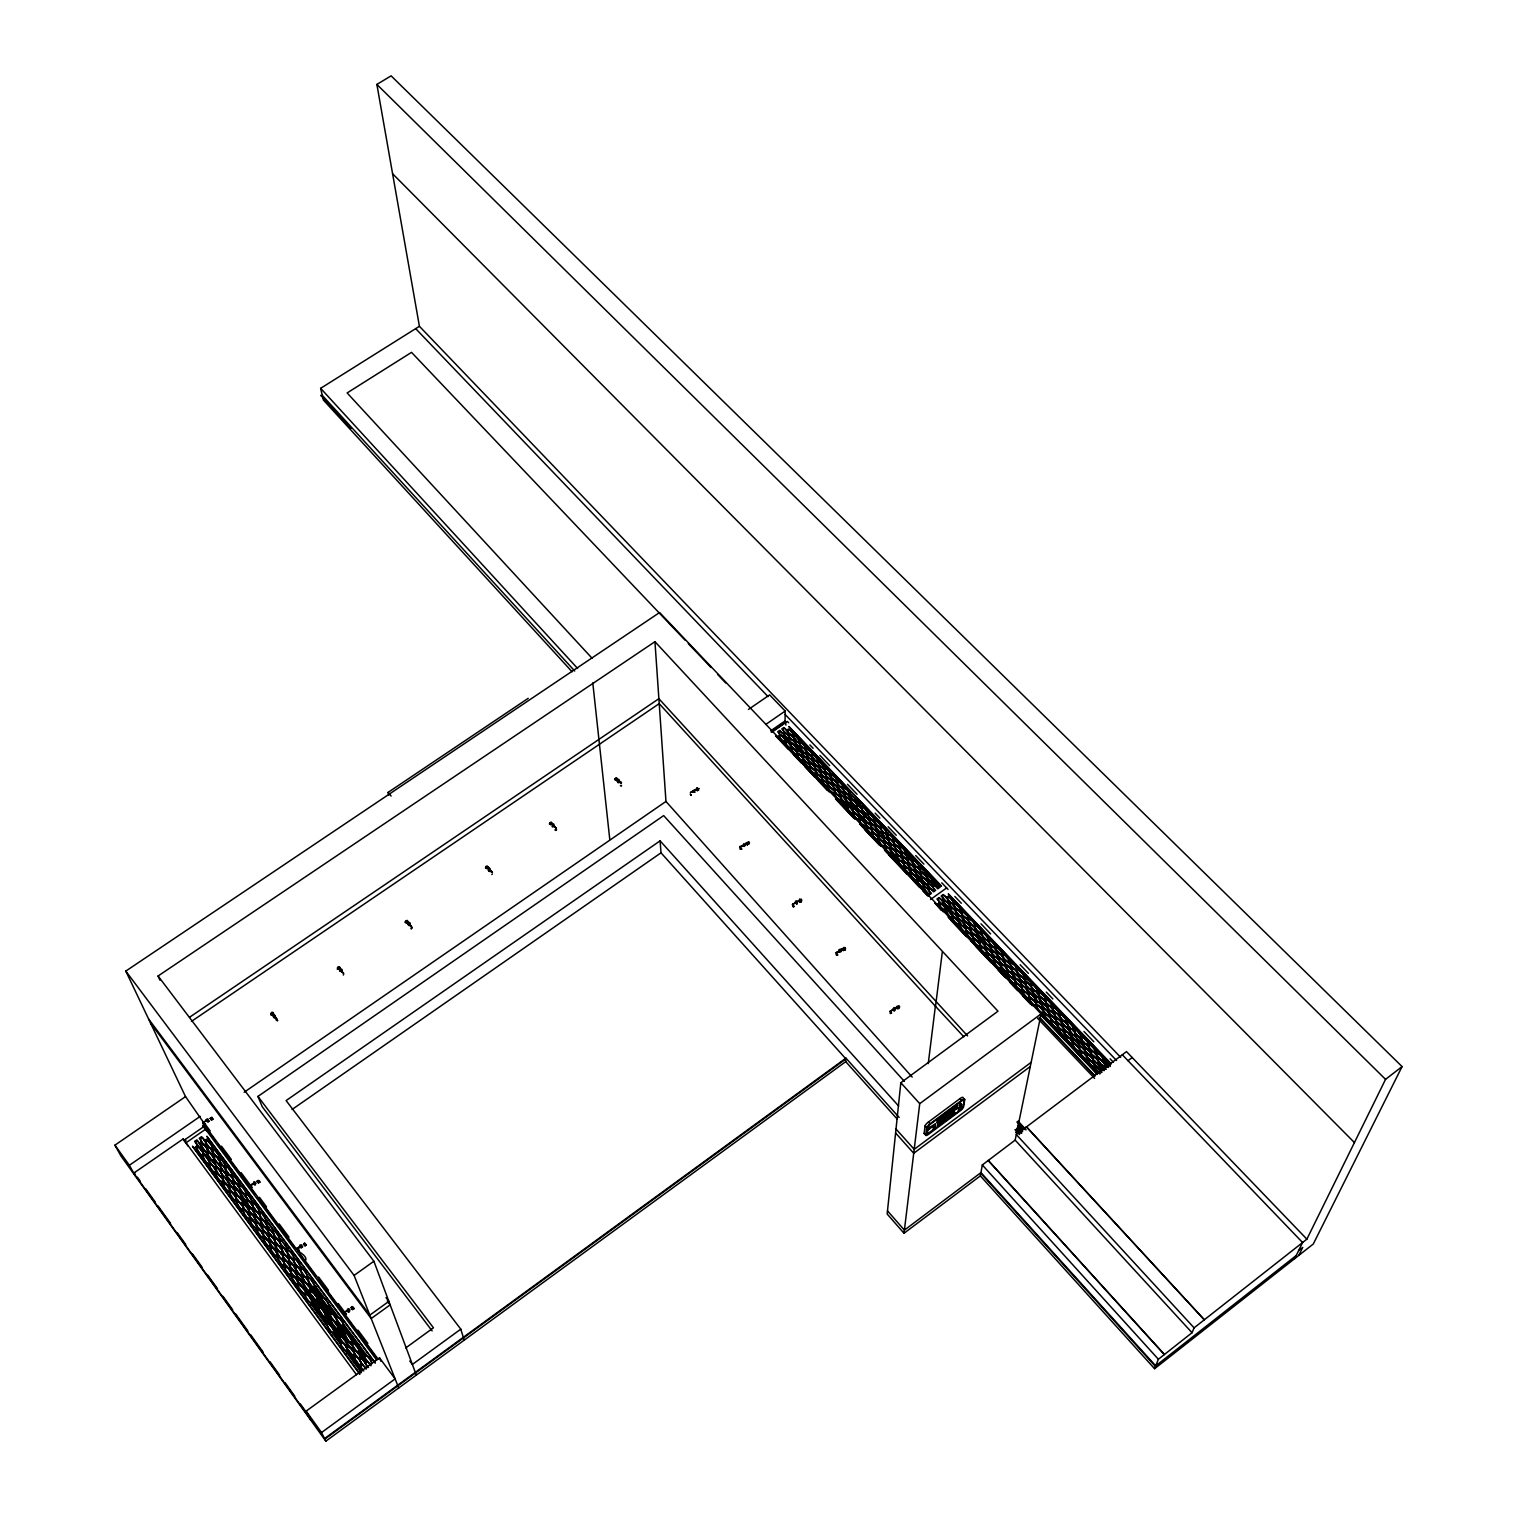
<?xml version="1.0" encoding="UTF-8"?>
<svg xmlns="http://www.w3.org/2000/svg" width="1517" height="1517" viewBox="0 0 1517 1517"><rect width="100%" height="100%" fill="white"/><g stroke="black" fill="none" stroke-linecap="round" stroke-linejoin="round"><path stroke-width="1.5" d="M951.424 1111.184C953.188 1108.946 948.106 1113.687 950.931 1110.292M614.992 779.473L616.149 780.402L617.438 779.017L615.371 778.676C618.045 777.899 613.873 779.302 615.561 778.942M621.591 785.673L621.325 785.635M957.796 1105.514L955.558 1108.093L955.539 1106.86M621.117 783.758L621.212 783.17M785.066 721.77L785.161 711.056L769.65 694.881L748.45 709.444M785.958 725.107L785.085 720.897L770.75 730.815M788.935 726.624L941.507 886.212L788.935 726.567M302.452 1246.424C300.138 1250.255 301.295 1246.121 302.642 1246.86M347.583 1310.897C350.124 1305.208 350.351 1314.86 347.791 1311.465M349.517 1309.569C343.771 1307.502 352.721 1311.94 347.924 1311.333M344.662 1313.57L345.611 1314.67L345.971 1313.513M1087.348 1057.994C1078.985 1061.445 1078.17 1041.496 1087.348 1057.994M1081.223 1036.604C1073.638 1021.093 1071.002 1037.344 1081.223 1036.604M299.152 1250.273L297.635 1249.534L298.508 1250.634M797.013 901.819L796.027 901.875M1057.121 1022.439C1048.569 1025.435 1048.247 1006.492 1057.121 1022.439M254.173 1184.682L255.766 1183.108L253.567 1183.412L255.178 1185.137L255.747 1183.241L253.756 1183.848M1019.765 981.063C1028.45 995.588 1028.678 980.949 1019.841 980.835M1022.648 991.625C1030.024 1006.871 1032.717 990.866 1022.648 991.625M1014.494 979.28C1021.188 993.161 1025.227 980.475 1014.57 979.053M209.118 1121.253C203.885 1117.782 210.882 1124.969 207.507 1120.267M252.353 1187.166L251.5 1187.887L251.045 1186.673M555.032 830.064L556.284 829.571L555.601 830.482M556.644 829.78L555.393 829.458M959.408 923.834C952.316 909.043 949.623 924.63 959.408 923.834M951.557 911.603L949.907 912.077L944.977 906.768M956.26 1107.315L956.45 1106.196M840.38 950.249C829.609 956.089 840.721 951.273 841.158 950.988M897.268 1119.129L845.727 1061.653L845.936 1058.145L324.562 1438.571M890.195 1013.565L891.313 1013.072M202.861 1123.206L203.468 1122.182M357.462 1344.365L352.513 1336.799L350.73 1336.117L355.395 1344.157L357.481 1344.043M699.299 788.764L698.92 788.442M961.683 1104.679C961.74 1101.721 961.019 1109.325 958.611 1110.425M910.2 870.018C917.956 866.833 918.24 884.506 910.2 870.018M903.601 861.504C897.647 848.705 893.589 860.708 903.506 861.732M882.913 835.886C881.339 838.484 875.328 832.397 877.167 830.444M691.05 791.931C693.288 793.827 700.152 785.029 690.292 792.803M295.227 1264.666C286.656 1268.553 286.827 1244.585 295.227 1264.666M411.24 927.93L411.505 927.816M411.922 927.589L411.354 928.651M279.83 1239.086C271.145 1242.84 271.714 1219.08 279.83 1239.086M281.707 1241.171C298.47 1259.338 272.851 1240.754 281.707 1241.19M855.512 801.753L857.105 801.279M857.712 811.007C864.102 824.698 866.909 810.002 857.712 811.007M270.576 1245.628C261.891 1249.42 262.479 1225.584 270.576 1245.628M272.946 1229.775C270.993 1232.98 264.015 1223.783 267.011 1222.114M242.606 1204.972C249.167 1222.588 253.168 1205.484 242.606 1204.972M818.061 760.984C811.842 747.616 809.035 762.008 818.061 760.984M895.163 1009.62C893.665 1013.754 893.266 1007.952 893.418 1008.786C892.925 1013.204 896.528 1007.61 894.537 1009.146M250.874 1184.796L254.515 1183.146L250.153 1185.365M214.333 1161.927C221.804 1179.05 223.701 1162.572 214.428 1161.681M216.286 1172.319C209.877 1154.968 205.857 1171.864 216.286 1172.319M218.903 1158.741C218.789 1161.112 224.933 1169.645 225.293 1164.942M201.04 1144.273C209.593 1140.708 208.72 1163.425 201.04 1144.273M270.785 1014.608L273.117 1013.015L270.917 1014.645L271.524 1012.408L272.738 1012.237L272.51 1013.697M159.949 980.172L158.071 976L654.946 641.691L997.996 1011.213L900.833 1082.74L887.161 1214.017L904.018 1233.264L980.342 1175.884L982.314 1164.961L1015.157 1140.12L1041.117 1013.868L659.592 612.527L125.797 971.089L185.453 1096.469L205.117 1124.742M958.194 1110.084L959.901 1105.969A4.475 1.195 -41.6 0 0 959.939 1105.324L960.204 1105.628A4.475 1.195 -41.6 0 1 960.185 1106.234L958.479 1110.33L959.559 1109.155M920.042 887.35L884.392 849.861L928.139 895.883L923.265 890.763M739.822 847.245L740.106 846.334L740.144 847.32M748.753 841.935L749.493 842.807M749.227 842.864L748.45 841.821M941.659 910.124L935.174 903.241L943.29 911.774M741.453 848.439L740.087 848.705L741.339 848.629M904.018 1233.264L919.738 1103.655L1041.117 1013.868M276.909 1020.088L276.378 1020.145M928.252 1063.626L935.382 1006.169M963.807 1036.775L935.534 1006.34L942.304 952.05M300.063 1246.765C301.94 1243.788 301.162 1249.06 300.044 1244.983C306.453 1243.712 294.07 1251.904 296.858 1248.074M924.156 1133.332L925.105 1125.917A4.058 1.1 -41.4 0 1 928.442 1122.011L959.939 1098.63A4.513 1.214 -41.6 0 1 963.124 1097.853L964.736 1099.616L963.598 1106.822A4.115 1.1 -41.6 0 1 960.204 1110.785L928.442 1134.394A3.736 1.005 -41.4 0 1 925.749 1135.095L924.156 1133.332A3.736 1.005 -41.4 0 0 924.649 1133.768M925.749 1135.095L926.716 1127.7A4.058 1.1 -41.4 0 1 930.054 1123.794L961.569 1100.394A4.513 1.214 -41.6 0 1 964.736 1099.616M928.556 1129.577L928.764 1128.022M690.33 794.206L691.031 795.268M690.5 794.624L691.221 795.079M937.108 1120.665L940.369 1118.465L937.278 1120.854M957.511 1107.012L936.937 1122.599L957.853 1107.391M937.828 1121.253L937.961 1120.361M937.79 1125.481L938.208 1122.409L942.209 1120.608L938.094 1125.823L941.602 1121.897M938.094 1125.823L938.511 1122.732L942.095 1120.513M941.905 1117.119L939.307 1119.717M938.966 1120.418L939.118 1119.394M941.261 1121.765L938.814 1123.395M941.962 1118.2L942.19 1116.777M945.603 1115.488C944.086 1115.886 943.138 1116.626 942.778 1116.683M944.427 1119.698L946.38 1116.721L942.834 1118.977L942.702 1122.39L946.343 1119.679C949.471 1117.498 941.962 1119.736 947.385 1118.901M942.702 1122.39L943.138 1119.299L946.684 1117.043L945.432 1119.167M947.082 1118.579L943.365 1120.229L943.498 1121.803M943.422 1119.887L945.603 1117.479L944.389 1118.124M946.077 1114.805L946.475 1113.706L946.513 1114.805M947.329 1118.389L953.833 1112.795L955.407 1112.947L950.325 1116.721L953.529 1111.032L955.407 1112.947M947.746 1115.602L950.135 1113.535L949.263 1117.233L949.623 1114.767M948.447 1117.839L948.523 1115.033L947.689 1118.408M792.253 904.72L792.898 903.734M949.983 1116.967L947.632 1118.731M952.335 1110.16L953.984 1108.472M952.733 1109.041C952.069 1111.487 954.838 1107.486 953.131 1109.439M952.809 1110.027L953.112 1108.775M954.193 1108.775L954.61 1107.543L954.648 1108.775M954.383 1108.965L954.61 1107.543M955.558 1108.093L955.805 1106.67M956.98 1106.595L957.625 1105.324M405.229 922.165C410.974 919.53 403.901 920.193 405.646 922.526M837.403 952.24L836.151 952.562M347.469 1310.081L347.924 1311.598M300.252 1246.993L301.143 1245.931M845.595 948.77L845.026 947.594M844.836 950.211L843.452 947.48L845.178 949.983M346.426 1314.12L345.174 1313.096L345.686 1314.386M208.91 1120.798L207.62 1121.84L207.033 1120.646M486.578 868.615L487.204 866.435L488.038 868.141C483.676 868.558 490.522 864.254 486.18 868.255C483.847 865.012 490.768 866.131 485.44 867.819M491.375 871.232L492.38 872.408M952.012 1110.046L951.026 1111.013M899.353 1007.06L898.671 1005.752L899.752 1006.947M951.936 1110.444L950.988 1111.449M957.227 1106.291L956.62 1107.296M553.231 824.755L556.36 828.396L553.06 824.888L552.472 826.974L554.482 826.556L553.06 824.888M961.626 1105.134L959.863 1109.344M836.246 954.231L837.555 954.8L836.474 954.781M276.625 1020.201L277.706 1020.429M959.465 1104.414L960.754 1103.314M615.788 779.359L616.774 778.259M339.353 966.993C336.11 966.576 337.57 969.003 340.092 967.96L338.822 969.363L337.57 968.434C343.809 963.428 333.266 972.264 339.125 967.903L337.57 968.434M792.651 905.877L793.391 907.014L794.112 906.123M1082.873 1042.824L1077.791 1036.187M1032.565 989.729C1026.819 975.772 1021.036 987.738 1032.565 989.729M1009.924 962.935C1015.594 976.758 1021.358 964.888 1009.924 962.935M488.133 868.35C490.086 871.687 490.693 866.529 487.393 867.364L487.753 866.586M367.152 1367.651C362.203 1352.785 355.054 1360.275 366.09 1367.917M347.962 1351.438C342.918 1334.145 335.409 1347.627 347.962 1351.438M960.792 910.788C955.312 897.287 949.585 908.948 960.792 910.788M980.342 1175.884L1154.589 1368.713L1158.381 1359.251L1192.04 1332.703L1194.088 1327.849L1306.877 1239.161L1385.552 1079.364L1402.068 1066.584L391.121 75.85L376.88 84.421L419.413 326.288L1120.684 1057.349M312.293 1303.027C307.382 1286.037 299.93 1299.329 312.293 1303.008M277.706 1256.967C283.85 1274.033 288.59 1259.944 277.876 1256.759M273.458 1013.773L271.24 1013.489L273.458 1013.773L272.188 1015.157L270.766 1014.247M271.543 1015.063L271.24 1013.489M218.903 1158.741L220.629 1158.647L225.293 1164.942M916.799 876.352L922.772 882.287L916.951 876.181M196.603 1146.871C201.059 1162.894 208.379 1150.227 196.603 1146.871M902.008 856.517C897.04 843.68 891.313 855 902.008 856.517M338.215 969.23L340.092 967.96M891.806 853.749L897.704 859.627L891.958 853.597M865.979 825.931C861.125 813.264 855.398 824.471 865.979 825.931M852.592 808.277L846.808 802.531L852.44 808.428M841.139 800.502L846.903 806.229L841.518 800.236M405.513 922.089L407.371 920.838L406.746 923.038L405.513 922.089L406.746 923.038M406.177 922.886L405.873 921.331M407.371 920.838L407.675 922.393M948.883 1113.042L949.13 1111.62L948.599 1113.269L949.983 1112.226M811.026 767.621C805.186 772.779 826.348 777.102 811.026 767.621M949.68 1112.454L950.628 1110.842M549.818 823.902L551.107 822.517L551.904 824.224C545.21 825.4 554.558 819.256 549.894 823.921C555.336 820.64 545.399 825.627 552.283 823.447M550.481 824.679L550.197 823.124M551.619 822.688L551.904 824.224M1294.703 1258.617L1302.591 1242.537L1122.315 1054.77M1298.799 1255.393L1302.743 1247.391L1298.609 1250.634M492.418 873.944L491.83 874.494M1402.068 1066.584L1313.267 1244.035L1154.589 1368.713M615.655 780.231L617.438 779.017M272.757 1012.768L270.936 1014.209M944.901 1114.767L943.934 1116.74L944.56 1115.014M952.941 1111.828L952.088 1114.331L952.941 1111.828L953.965 1112.928M943.934 1116.74L945.129 1115.488M950.325 1116.721L953.529 1111.032M889.872 1011.479L891.351 1010.758L890.308 1010.967M347.715 1310.29L349.668 1309.873M933.732 1126.866L933.22 1127.814L933.903 1126.733M935.496 1125.367L934.719 1126.809L935.761 1125.178M792.898 906.047L793.922 906.578L792.841 905.744M741.623 849.292L740.277 849.141M276.492 1020.334L277.535 1020.789M941.298 1121.556L941.905 1120.286M928.745 1129.52L933.884 1125.481M795.704 902.084L796.747 904.322L797.183 901.894M795.704 902.634L796.766 903.791L797.183 902.425M693.155 791.153L694.369 790.907M343.714 1312.262L344.454 1311.731M337.248 1322.748C334.593 1307.616 323.5 1315.694 337.248 1322.748M977.915 936.482L984.135 943.024L978.143 936.387M983.85 939.004L983.661 939.952M890.157 1012.654L891.636 1013.109M267.959 1228.998C270.424 1243.637 281.328 1235.748 267.959 1228.998M938.454 887.729L932.595 881.605L938.227 887.824M207.298 1146.89C211.11 1161.851 218.998 1152.351 207.526 1146.795M912.438 860.48L906.673 854.431L912.229 860.594M865.031 821.664L859.38 815.729L865.031 821.664M486.312 866.833L485.762 868.198M790.566 743.463L785.123 737.755L790.357 743.558M795.97 745.587L801.45 751.313L795.97 745.587M945.129 1118.825L946.096 1117.801L943.896 1119.053M616.149 779.454C617.76 774.334 612.963 782.45 615.371 778.676M839.659 950.723C837.877 953.491 843.926 951.159 840.266 950.078M961.019 1103.618L959.465 1104.471L960.204 1105.628M744.733 844.969C743.539 840.285 742.458 849.425 745.056 845.348M1296.239 1255.507L1155.726 1365.888L980.93 1172.603L904.397 1230.135L887.483 1210.85M1128.003 1060.705L1132.194 1057.539M1092.6 1062.564L1094.724 1060.971M1096.848 1059.378L1098.972 1057.785M1093.757 1067.608L1095.881 1066.015M1098.005 1064.422L1100.147 1062.829M1102.271 1061.236L1104.395 1059.643M1099.958 1070.3L1102.082 1068.689M1104.205 1067.096L1106.348 1065.503M1079.099 1052.191L1081.223 1050.617M1083.347 1049.024L1085.47 1047.432M1087.594 1045.858L1089.718 1044.265M1085.262 1054.865L1087.386 1053.272M1089.509 1051.679L1091.633 1050.086M1086.419 1059.89L1088.542 1058.297M1090.666 1056.704L1092.79 1055.111M1094.914 1053.538L1097.038 1051.945M1064.536 1036.888L1066.66 1035.315M1068.783 1033.741L1070.907 1032.167M1073.012 1030.593L1075.136 1029M1031.162 1062.317L914.201 1149.336L896.016 1129.008M1030.29 1066.508L913.727 1153.28L895.599 1132.99M1070.68 1039.524L1072.803 1037.95M1074.908 1036.376L1077.032 1034.784M1071.817 1044.53L1073.922 1042.938M1076.046 1041.364L1078.17 1039.79M1080.294 1038.216L1082.417 1036.623M1077.961 1047.185L1080.085 1045.592M1082.209 1044.018L1084.333 1042.426M1050.086 1021.681L1052.21 1020.126M1054.315 1018.552L1056.439 1016.978M1058.544 1015.423L1060.648 1013.849M1056.192 1024.316L1058.297 1022.742M1060.421 1021.169L1062.526 1019.595M1057.292 1029.284L1059.416 1027.692M1061.54 1026.137L1063.645 1024.563M1065.768 1022.989L1067.892 1021.415M948.599 1113.269L949.13 1111.62M942.379 1116.986L940.483 1118.048M954.534 1108.074L955.824 1107.903M938.795 1120.21L940.768 1119.091M955.653 1107.467L954.345 1107.751M937.335 1122.959L957.36 1108.15M933.884 1126.335L935.61 1123.775L929.049 1127.738M948.087 1115.621L950.438 1113.876M951.785 1113.99L953.662 1112.606L954.553 1113.573M1063.417 1031.901L1065.541 1030.327M1067.646 1028.754L1069.769 1027.18M1035.732 1006.586L1037.837 1005.031M1039.941 1003.477L1042.065 1001.903M1044.17 1000.348L1046.275 998.793M1041.8 1009.184L1043.905 1007.629M1046.028 1006.074L1048.133 1004.501M1042.9 1014.133L1045.004 1012.56M1047.128 1011.005L1049.233 1009.431M1051.338 1007.876L1053.462 1006.302M1048.987 1016.731L1051.091 1015.176M1053.215 1013.603L1055.32 1012.029M1021.472 991.606L1023.577 990.051M1025.682 988.496L1027.786 986.941M1029.891 985.386L1031.996 983.85M1027.502 994.185L1029.607 992.611M1031.731 991.075L1033.836 989.52M1028.583 999.077L1030.688 997.522M1032.812 995.967L1034.916 994.412M1037.021 992.858L1039.126 991.303M1034.632 1001.675L1036.756 1000.101M1038.861 998.565L1040.965 996.991M1007.307 976.701L1009.412 975.166M1011.517 973.611L1013.621 972.075M1015.707 970.539L1017.812 968.984M1013.318 979.261L1015.423 977.725M1017.528 976.171L1019.633 974.635M1014.38 984.135L1016.485 982.58M1018.59 981.044L1020.694 979.489M1022.799 977.953L1024.904 976.398M1020.391 986.714L1022.496 985.159M1024.601 983.604L1026.706 982.068M993.237 961.911L995.342 960.375M997.428 958.839L999.532 957.303M1001.637 955.786L1003.723 954.25M999.21 964.452L1001.315 962.916M1003.42 961.38L1005.506 959.844M1000.253 969.287L1002.358 967.751M1004.463 966.215L1006.567 964.679M1008.653 963.143L1010.758 961.607M1006.245 971.847L1008.35 970.311M1010.455 968.775L1012.56 967.22M979.261 947.215L981.366 945.698M983.452 944.162L985.557 942.645M987.643 941.128L989.729 939.592M898.633 1106.007L660.104 840.835L286.106 1100.583L460.789 1329.157L412.359 1364.447L409.78 1360.996M845.727 1061.653L325.852 1441.15L321.528 1432.541L395.122 1378.896L379.515 1357.867L306.131 1411.132L310.587 1419.912L311.402 1419.324M985.216 949.737L987.302 948.22M989.406 946.684L991.492 945.148M986.24 954.553L988.344 953.017M990.43 951.5L992.535 949.964M994.621 948.428L996.726 946.911M324.828 1439.121L845.898 1058.904L661.014 852.819L660.104 840.835M992.194 957.094L994.299 955.558M996.404 954.022L998.489 952.486M965.381 932.633L967.486 931.116M969.572 929.599L971.657 928.063M973.743 926.565L975.829 925.048M971.297 935.136L973.402 933.6M975.488 932.083L977.574 930.566M310.264 1417.087L309.449 1417.674L133.724 1173.134L183.197 1138.926L356.495 1374.743M405.722 1347.949L433.445 1327.792L257.947 1096.431L663.669 815.596L904.416 1081.412M972.321 939.914L974.407 938.378M976.493 936.861L978.598 935.344M980.684 933.827L982.769 932.31M978.256 942.417L980.342 940.9M982.428 939.383L984.533 937.847M951.595 918.126L953.681 916.628M955.767 915.111L957.872 913.594M959.939 912.096L962.025 910.579M353.309 1356.71L355.68 1355.003M358.031 1353.316L360.382 1351.609M957.492 920.61L959.578 919.093M961.664 917.595L963.75 916.078M354.201 1362.816L356.552 1361.109M358.903 1359.403L361.255 1357.696M363.606 1355.989L365.957 1354.283M958.479 925.37L960.564 923.853M962.669 922.336L964.755 920.819M966.841 919.321L968.927 917.804M964.395 927.854L966.481 926.337M968.567 924.839L970.652 923.322M360.553 1366.533L362.923 1364.826M365.275 1363.119L367.626 1361.413M939.99 902.236L937.904 903.734L1099.654 1073.808M942.076 900.738L944.162 899.221M946.229 897.723L948.315 896.225L1110.292 1065.825M338.917 1337.179L341.268 1335.491M343.619 1333.803L345.952 1332.116M943.764 906.199L945.85 904.701M947.935 903.184L950.021 901.686M339.789 1343.228L342.14 1341.54M344.473 1339.852L346.824 1338.146M349.175 1336.458L351.527 1334.77M944.75 910.921L946.836 909.404M948.921 907.906L951.007 906.408M953.074 904.909L955.16 903.392M346.104 1346.925L348.455 1345.219M350.806 1343.531L353.158 1341.843M950.609 913.405L952.695 911.888M954.781 910.39L956.867 908.873M346.976 1352.993L349.327 1351.306M351.679 1349.599L354.03 1347.892M356.381 1346.205L358.733 1344.498M894.177 1008.615L891.162 1010.55M896.13 1007.307L897.476 1006.605L898.728 1008.729L897.097 1006.207L898.576 1008.312L896.471 1008.16L897.476 1006.605M890.46 1011.536L894.328 1008.786M896.471 1008.16L897.04 1006.624M897.23 1008.995L898.235 1007.459M325.491 1323.81L327.824 1322.122M330.175 1320.454L332.507 1318.766M334.859 1317.078L337.191 1315.41M928.594 890.251L930.661 888.753M932.746 887.255L934.832 885.757M928.139 895.826L922.981 890.934M331.768 1327.47L334.119 1325.782M336.452 1324.113L338.803 1322.426M930.585 899.467L946.646 887.919M332.621 1333.5L334.973 1331.812M337.305 1330.125L339.656 1328.437M342.008 1326.749L344.34 1325.062M935.174 903.241L941.374 910.276M303.741 1243.997C310.776 1248.093 300.499 1239.749 306.074 1245.097C304.215 1247.183 303.002 1241.664 305.088 1245.798M297.01 1249.06L300.878 1245.741L297.616 1248.017M303.912 1244.073L304.898 1243.371M304.234 1244.812L304.727 1243.295M304.595 1244.983L305.581 1244.262M304.898 1245.722L306.074 1245.097L305.22 1244.111M909.916 874.304L912.001 872.806M914.068 871.327L916.135 869.848M918.221 868.369L920.288 866.871M311.307 1304.563L313.64 1302.875M315.972 1301.207L318.305 1299.538M320.656 1297.869L322.988 1296.201M398.724 1387.96L354.087 1275.418L373.884 1261.234L158.071 976M915.585 876.579L917.652 875.081M919.719 873.602L921.805 872.123M317.546 1308.185L319.897 1306.516M322.23 1304.848L324.562 1303.16M916.401 881.112L918.487 879.632M920.554 878.134L922.639 876.655M924.706 875.157L926.773 873.678M318.38 1314.177L320.713 1312.489M323.064 1310.821L325.397 1309.133M327.729 1307.464L330.061 1305.777M922.071 883.406L924.156 881.908M926.223 880.429L928.309 878.931M922.905 887.957L924.991 886.459M927.058 884.961L929.144 883.482M931.21 881.984L933.296 880.486M324.638 1317.818L326.989 1316.13M329.322 1314.462L331.673 1312.774M297.237 1285.449L299.57 1283.799M301.902 1282.13L304.234 1280.481M306.567 1278.812L308.88 1277.162M897.021 860.727L899.088 859.248M901.155 857.769L903.222 856.29M905.289 854.83L907.356 853.35M303.457 1289.052L305.789 1287.383M308.103 1285.733L310.435 1284.065M902.653 862.983L904.72 861.504M906.787 860.025L908.854 858.546M304.253 1294.987L306.586 1293.318M308.918 1291.65L311.25 1289.981M313.583 1288.331L315.915 1286.663M903.449 867.496L905.535 866.017M907.602 864.538L909.669 863.059M911.736 861.58L913.822 860.101M909.1 869.772L911.167 868.293M913.253 866.814L915.32 865.316M310.492 1298.609L312.824 1296.921M315.157 1295.271L317.489 1293.603M883.406 842.769L885.473 841.309M887.54 839.83L889.588 838.37M289.463 1270.07L291.795 1268.421M294.108 1266.771L296.441 1265.121M884.183 847.245L886.269 845.765M888.317 844.305L890.384 842.826M892.451 841.366L894.518 839.906M290.259 1275.968L292.572 1274.299M294.905 1272.649L297.237 1270.999M299.551 1269.35L301.883 1267.681M889.796 849.482L891.863 848.022M893.93 846.543L895.997 845.083M890.593 853.976L892.66 852.497M894.727 851.037L896.794 849.558M898.86 848.079L900.927 846.619M296.441 1279.552L298.773 1277.883M301.106 1276.233L303.419 1274.564M896.206 856.233L898.273 854.754M900.34 853.275L902.425 851.795M842.219 948.865L844.286 948.997L843.319 950.552L842.219 948.865L843.319 950.552M842.58 949.737L843.547 948.182M344.454 1312.755L348.265 1309.493L343.942 1313.02M352.494 1309.531L353.025 1307.995L352.494 1309.531L351.129 1307.654L352.001 1306.611L352.721 1307.957M351.129 1307.654C352.456 1305.36 354.618 1311.465 352.93 1307.787M351.622 1308.488L352.134 1306.952L353.499 1308.811M352.304 1309.418L353.309 1308.697M870.682 829.401L872.73 827.941M874.797 826.481L876.864 825.02M275.582 1251.26L277.895 1249.61M280.228 1247.979L282.541 1246.329M871.46 833.857L873.508 832.378M875.574 830.918L877.641 829.458M879.708 827.998L881.756 826.537M276.359 1257.1L278.673 1255.45M281.005 1253.801L283.319 1252.17M285.632 1250.52L287.946 1248.87M877.035 836.076L879.101 834.615M881.149 833.155L883.216 831.676M282.503 1260.646L284.836 1258.996M287.149 1257.346L289.463 1255.697M877.812 840.532L879.879 839.072M881.946 837.612L884.013 836.132M886.061 834.672L888.128 833.212M283.3 1266.505L285.613 1264.856M287.946 1263.206L290.259 1261.556M292.591 1259.906L294.905 1258.257M254.42 1182.938L250.457 1186.01M257.169 1181.136L258.497 1182.881L257.169 1181.136L258.155 1180.435M257.321 1181.174L258.307 1180.491M257.681 1181.952L258.649 1181.25M257.985 1182.065L258.705 1180.947M258.326 1182.824L259.009 1181.383L259.635 1182.558M261.815 1232.581L264.129 1230.951M266.442 1229.32L268.756 1227.689M858.034 816.108L860.082 814.667M862.149 813.207L864.197 811.747M262.574 1238.384L264.887 1236.734M267.201 1235.103L269.514 1233.473M271.827 1231.842L274.141 1230.211M858.793 820.526L860.841 819.085M862.908 817.625L864.974 816.165M867.022 814.724L869.089 813.264M268.699 1241.892L271.012 1240.261M273.325 1238.63L275.639 1236.981M864.349 822.745L866.397 821.285M868.464 819.844L870.511 818.384M269.457 1247.714L271.771 1246.083M274.084 1244.433L276.397 1242.802M278.711 1241.171L281.024 1239.522M865.107 827.182L867.174 825.722M869.241 824.262L871.289 822.802M873.356 821.342L875.404 819.882M839.944 800.729L841.992 799.269M844.059 797.828L846.107 796.387M848.155 794.946L850.203 793.505M248.902 1219.82L251.215 1218.189M253.529 1216.558L255.823 1214.946M258.137 1213.316L260.431 1211.704M845.462 802.91L847.51 801.469M849.577 800.028L851.625 798.568M254.989 1223.309L257.283 1221.678M259.597 1220.047L261.91 1218.416M846.202 807.309L848.268 805.849M850.316 804.408L852.364 802.967M854.431 801.526L856.479 800.066M255.728 1229.073L258.042 1227.443M260.355 1225.812L262.669 1224.181M264.963 1222.569L267.276 1220.938M851.739 809.509L853.787 808.049M855.853 806.608L857.901 805.148M852.497 813.908L854.545 812.448M856.612 811.007L858.66 809.547M860.708 808.106L862.775 806.646M793.543 903.81L796.52 901.705M792.898 904.53L796.672 901.875M798.568 900.586L799.838 899.884L801.128 901.894L799.592 899.543L800.938 901.553C798.682 903.829 798.17 898.121 800.028 902.198M798.928 901.458L799.838 899.884M799.649 902.255L800.938 901.553M939.649 1121.651L940.711 1120.968M235.344 1201.388L237.638 1199.776M239.951 1198.165L242.246 1196.553M244.54 1194.941L246.835 1193.329M827.486 787.607L829.534 786.166M831.581 784.744L833.629 783.303M835.677 781.881L837.725 780.44M241.393 1204.858L243.687 1203.228M245.982 1201.616L248.295 1200.004M832.966 789.788L835.014 788.347M837.062 786.906L839.129 785.465M833.705 794.149L835.753 792.708M837.801 791.286L839.868 789.826M841.916 788.404L843.964 786.963M242.113 1210.585L244.408 1208.954M246.721 1207.342L249.016 1205.731M251.329 1204.119L253.623 1202.488M839.204 796.349L841.252 794.889M843.3 793.448L845.367 792.007M248.181 1214.055L250.476 1212.443M252.789 1210.813L255.084 1209.201M221.899 1183.127L224.194 1181.515M226.488 1179.923L228.783 1178.311M231.077 1176.718L233.353 1175.106M814.382 770.257L816.43 768.835M818.478 767.412L820.507 765.971M815.103 774.599L817.151 773.158M819.18 771.736L821.228 770.295M823.276 768.872L825.324 767.45M227.891 1186.541L230.186 1184.948M232.48 1183.336L234.775 1181.743M820.564 776.742L822.612 775.32M824.66 773.898L826.689 772.456M228.612 1192.248L230.906 1190.636M233.201 1189.025L235.495 1187.413M237.79 1185.82L240.084 1184.208M821.285 781.103L823.333 779.662M825.381 778.221L827.429 776.799M829.477 775.358L831.506 773.935M234.623 1195.68L236.917 1194.069M239.231 1192.457L241.525 1190.845M826.765 783.265L828.813 781.824M830.861 780.383L832.89 778.961M207.317 1119.849L204.055 1121.878M207.45 1120.02L202.747 1123.035M210.237 1118.332C215.85 1122.997 209.801 1113.269 211.527 1120.039L210.237 1118.332L211.337 1117.688M210.749 1119.167L211.716 1118.484M211.015 1119.224L211.982 1118.541M292.098 1109.477L661.014 852.819M802.095 757.343L804.124 755.921M806.172 754.499L808.201 753.077M214.523 1168.393L216.798 1166.801M219.093 1165.208L221.387 1163.615M802.796 761.648L804.825 760.226M806.873 758.803L808.921 757.381M810.95 755.959L812.998 754.537M215.205 1174.044L217.5 1172.432M219.794 1170.84L222.07 1169.247M224.364 1167.654L226.659 1166.061M808.22 763.791L810.268 762.368M812.316 760.946L814.345 759.524M221.198 1177.457L223.492 1175.846M225.786 1174.253L228.062 1172.66M808.94 768.114L810.969 766.673M813.017 765.251L815.065 763.828M817.113 762.406L819.142 760.984M784.46 742.382L786.508 740.96M788.537 739.556L790.585 738.153M792.614 736.731L794.643 735.328M201.23 1150.379L203.525 1148.786M205.8 1147.212L208.076 1145.619M789.864 744.506L791.912 743.083M793.941 741.68L795.97 740.258M201.913 1155.992L204.188 1154.399M206.483 1152.806L208.758 1151.213M211.053 1149.639L213.328 1148.047M790.547 748.791L792.595 747.369M794.624 745.947L796.672 744.544M798.7 743.121L800.748 741.718M207.867 1159.367L210.142 1157.774M212.437 1156.182L214.712 1154.608M795.97 750.915L797.999 749.493M800.047 748.09L802.076 746.667M796.672 755.201L798.7 753.778M800.748 752.375L802.777 750.953M804.825 749.531L806.854 748.109M208.55 1164.999L210.825 1163.406M213.12 1161.813L215.414 1160.221M217.689 1158.628L219.984 1157.035M740.353 846.979C752.072 843.528 739.86 844.988 740.486 847.131M746.023 843.187L747.445 844.741L746.023 843.187L747.464 842.447L747.805 844.211M746.402 844.04L747.995 843.243L747.104 844.817M244.123 1092.259L665.963 801.45L654.946 641.691M772.532 730.454L783.284 723.021M771.205 732.066L785.996 721.845M206.217 1130.677L202.728 1125.443L205.535 1123.813M771.925 732.161L787.399 721.447L788.688 722.794M188.108 1146.075L183.917 1140.386L203.411 1126.903M186.022 1142.775L205.554 1129.255M780.44 734.588L778.392 736.01L929.428 894.821L931.514 893.323L777.728 731.744L779.757 730.341L933.6 891.825L935.667 890.327L781.786 728.937L783.815 727.534L937.753 888.829L939.819 887.331L788.575 728.956L786.527 730.379M782.469 733.185L784.498 731.782M194.631 1141.429L196.926 1139.836L366.166 1369.225M783.796 738.115L785.825 736.712M787.854 735.29L789.883 733.887M197.589 1145.43L195.295 1147.004L361.444 1372.657M199.865 1143.837L202.14 1142.263M204.435 1140.689L206.71 1139.096L372.025 1362.475M765.838 724.386L785.161 711.056M134.52 1172.584L135.222 1175.827L129.381 1165.265L200.225 1116.36M325.852 1441.15L120.867 1155.859L114.932 1145.164L185.548 1096.601M696.094 789.068L697.308 788.347L698.541 790.395L696.967 787.987L698.37 789.978L696.474 789.94L697.308 788.347M696.474 789.94L696.986 788.461M697.479 790.585L698.01 789.105M697.156 790.698L698.37 789.978M189.587 1017.243L658.871 698.711L967.599 1035.921M191.445 1021.396L659.212 703.66L935.534 1006.34M406.101 922.241L408.035 921.634M485.933 867.838L488.417 867.364M340.699 969.553C345.762 976.474 333.721 965.115 343.676 973.383M491.527 871.384C484.719 864.557 490.37 875.859 489.934 869.393C487.715 868.805 488.493 871.877 490.181 870.455C489.688 866.245 488.721 872.085 492.38 872.351M273.951 1015.442C282.921 1024.734 269.761 1014.892 274.33 1015.84C271.24 1019.765 278.313 1015.859 274.046 1015.688M410.879 925.484L411.6 926.849L408.566 923.265L409.723 923.36L409.154 925.654L408.016 924.27L410.083 924.175L408.623 925.123L407.883 923.758L411.638 926.982M340.51 969.666L343.354 973.042M276.397 1019.121L275.999 1017.907M388.75 795.155L388.068 792.424L528.219 698.313M321.395 395.994L322.287 395.425L574.715 670.988M572.08 671.747L323.349 399.976L320.637 388.333L419.413 326.288M748.905 844.248L747.388 842.712M1020.201 1133.332L1015.404 1129.539M1015.556 1132.251L1017.281 1132.706M1082.873 1042.824C1080.047 1043.62 1073.107 1035.277 1077.791 1036.187M1057.747 1028.204C1057.159 1017.262 1043.298 1021.131 1057.747 1028.204M934.074 890.82C932.462 880.088 921.767 885.169 933.808 890.858M1003.875 960.337C1003.325 949.699 989.691 953.453 1003.875 960.337M1008.957 976.208C1009.526 986.941 1023.216 983.168 1008.957 976.208M878.608 835.583C880.107 846.088 890.688 841.12 878.874 835.545M983.85 939.004C993.54 941.298 990.791 952.145 983.661 939.952M801.545 900.074L801.052 899.088L801.735 900.377M371.418 1364.56C372.006 1352.462 356.192 1353.505 371.134 1364.579M325.415 1322.521L326.174 1320.586L319.935 1313.836L325.415 1322.521M227.038 1178.747C225.976 1165.568 213.954 1170.441 226.754 1178.766M621.363 785.844L620.339 785.825M741.737 848.989L740.391 848.894M343.695 973.971L343.297 975.052M747.274 842.466L747.995 843.243M836.36 955.046L837.668 955.255L837.27 954.117M808.542 754.12C801.412 756.699 823.788 765.175 808.542 754.12M813.51 764.303C804.105 760.794 808.694 753.285 814.003 763.601M814.591 764.777C823.996 768.323 819.408 775.832 814.098 765.497M877.167 830.444L882.913 835.886M961.854 911.584C960.545 921.047 976.057 919.416 962.138 911.622M976.683 935.875C977.991 926.337 962.385 927.949 976.379 935.818M1021.643 990.582C1023.008 980.873 1007.079 982.466 1021.339 990.525M1038.955 992.327C1036.604 1001.182 1054.467 1001.22 1038.955 992.327M1054.486 1017.509C1055.661 1007.629 1039.771 1009.317 1054.182 1017.471M1063.474 1025.587C1062.355 1035.561 1078.265 1033.854 1063.796 1025.644M844.647 949.87L843.49 949.092M206.445 1140.234C203.468 1149.962 221.235 1151.498 206.445 1140.234M202.785 1151.801C215.566 1171.693 202.994 1142.604 202.785 1151.801M283.053 1253.345C281.043 1264.666 297.825 1264.211 283.376 1253.421M693.971 790.698L694.957 792.31L692.985 791.646M898.576 1008.312L897.381 1007.497M411.259 928.859L412.036 927.627M794.586 745.018C799.933 739.139 780.079 736.295 794.301 744.923M872.806 828.908C867.402 835.09 887.976 837.991 873.09 829.003M892.394 840.399C898.292 835.071 876.598 830.595 892.375 840.399M921.881 873.109C915.946 878.533 937.904 883.046 921.881 873.109M1017.945 970.046C1011.915 975.81 1035.201 980.93 1017.945 970.046M1013.735 973.137C1007.724 978.901 1030.991 984.021 1013.735 973.137M1029.74 993.692C1024.392 1000.613 1046.389 1003.818 1030.062 993.806M217.538 1173.665C211.072 1180.207 234.168 1187.223 217.538 1173.665M236.652 1195.225C253.718 1208.556 230.622 1202.564 236.974 1195.301M267.011 1222.114L272.946 1229.775M276.454 1244.054C269.95 1250.823 293.558 1258.029 276.454 1244.054M780.079 731.365C773.006 733.906 795.136 742.287 780.079 731.365M790.224 734.911C783.075 738.514 805.337 745.037 790.49 735.062M801.071 742.742C794.074 745.776 816.146 753.399 801.071 742.742M798.34 750.536C791.002 753.627 813.681 761.117 798.606 750.687M803.119 751.977C795.989 754.556 818.327 763.032 803.119 751.977M831.866 774.978C824.679 777.576 847.263 786.147 831.866 774.978M822.536 781.843C833.136 796.634 825.229 775.301 822.536 781.843M833.364 793.107C840.759 789.959 817.777 782.317 833.08 792.955M843.699 796.785C848.439 796.842 838.199 787.399 839.242 792.272M839.603 799.668C846.979 796.539 824.11 788.821 839.318 799.516M927.152 874.759C922.715 874.626 931.343 883.861 932.121 879.974M944.56 900.358C937.051 902.994 961.456 912.836 944.56 900.358M962.252 921.198C970.008 917.899 945.091 909.176 961.949 921.009M975.071 930.945L976.208 929.712M1008.786 971.468C1001.144 974.179 1026.194 984.362 1008.786 971.468M1037.192 1001.296C1029.266 1004.728 1054.979 1013.792 1037.495 1001.485M1053.898 1007.497C1046.275 1010.739 1071.533 1020.239 1053.898 1007.497M1096.355 1067.228L1095.198 1068.518L1100.072 1073.695M213.688 1149.412C205.535 1152.105 230.546 1165.284 213.688 1149.412M232.12 1181.952C240.312 1179.278 215.13 1165.909 232.139 1181.952M303.874 1293.546C312.54 1289.867 285.973 1277.428 303.571 1293.299M315.593 1299.766C323.993 1296.978 297.768 1282.832 315.593 1299.766M332.906 1320.226C327.919 1319.733 337.305 1332.476 338.367 1327.603M359.131 1345.977L357.747 1346.072L357.822 1347.399M352.911 1355.231C361.425 1352.387 334.726 1337.899 352.911 1355.231M819.749 762.179C812.088 762.918 834.35 774.144 819.749 762.179M298.602 1249.724C294.886 1250.501 307.022 1254.787 305.903 1259.925M808.333 766.919C816.032 766.483 793.732 754.745 808.333 766.919M820.678 779.89C828.529 779.226 805.755 767.811 820.432 779.681M843.699 796.785L839.242 792.272M867.838 818.611C875.783 817.966 852.611 806.285 867.591 818.403M920.933 868.122C913.044 868.843 936.273 880.751 920.933 868.122M927.152 874.759L932.121 879.974M927.93 888.981C935.913 888.602 912.476 876.03 927.93 888.981M975.071 930.945C965.589 925.048 970.937 920.516 976.208 929.712M997.446 948.239C989.179 948.428 1014.058 962.271 997.446 948.239M986.278 943.972C978.01 944.181 1002.813 957.967 986.278 943.972M1029.152 984.04C1037.363 983.945 1012.901 969.989 1028.886 983.793M1075.288 1039.979C1083.745 1039.828 1058.07 1025.34 1075.288 1039.979M1096.355 1067.228L1101.589 1072.557M213.859 1166.782C222.525 1167.161 197.741 1149.317 213.859 1166.782M259.672 1224.181C268.661 1224.219 242.872 1206.508 259.426 1223.878M298.185 1272.972C288.856 1269.919 314.284 1292.237 298.185 1272.972M332.906 1320.226L338.367 1327.622M359.131 1345.977L364.402 1354.624L357.822 1347.399M341.989 1337.217C332.925 1336.724 359.358 1356.141 341.989 1337.217M857.105 801.279L861.409 807.044L855.512 801.753M853.559 800.104C861.846 801.488 839.375 787.114 853.559 800.104M855.74 809.585C864.045 810.969 841.518 796.558 855.74 809.585M981.461 937.809C990.241 939.63 965.817 923.265 981.461 937.809M1028.791 988.534C1019.936 986.96 1044.872 1003.306 1028.791 988.534M1003.363 969.344C994.469 967.467 1019.329 984.173 1003.363 969.344M1107.391 1067.153L1105.893 1066.603L1105.495 1067.703M1103.143 1070.357L1101.399 1069.902L1101.626 1071.495M898.386 1007.99L897.381 1006.529M376.88 84.421L1385.552 1079.364M392.581 173.734L1354.434 1142.566M698.161 789.636L697.251 788.063M845.329 948.561L844.704 947.442M1306.877 1239.161L1126.505 1051.622L1016.314 1134.564L1194.088 1327.849M415.677 328.639L768.019 696.568M785.142 714.45L1116.531 1060.497M809.869 744.923L813.112 748.336M819.901 755.428L829.647 765.611M847.529 784.308L857.086 794.282M875.138 813.169L879.879 818.118M888.147 826.765L896.263 835.26M915.699 855.569L923.891 864.14M941.754 882.799L948.087 889.436M954.819 896.471L961.361 903.298M980.968 923.815L990.639 933.922M1020.107 964.717L1028.393 973.383M1046.294 992.099L1052.836 998.944M1083.972 1031.503L1093.795 1041.743M1110.122 1058.828L1113.402 1062.26M1111.127 1063.758L948.258 893.873L1110.823 1063.986M799.023 738.779L805.565 745.606M813.719 754.158L818.63 759.296M838.218 779.814L848.022 790.054M862.718 805.451L869.26 812.297M875.783 819.123L880.694 824.262M901.932 846.486L911.717 856.745M928.063 873.83L932.955 878.969M965.627 913.158L975.412 923.417M991.758 940.502L996.65 945.641M1004.823 954.174L1009.715 959.313M1030.953 981.537L1039.126 990.089M1057.084 1008.881L1060.345 1012.313M1068.518 1020.865L1078.322 1031.105M1094.648 1048.209L1102.821 1056.761M791.59 731.156L794.851 734.588M804.655 744.847L817.72 758.519M832.416 773.898L837.308 779.017M843.831 785.863L850.373 792.689M856.896 799.535L860.177 802.948M869.962 813.207L884.658 828.585M894.461 838.844L900.984 845.69M907.526 852.516L917.33 862.775M920.591 866.207L923.853 869.62M933.657 879.879L940.18 886.705M959.787 907.223L966.31 914.068M977.744 926.034L981.006 929.447M984.268 932.86L987.548 936.273M997.333 946.532L1008.767 958.497M1023.463 973.895L1030.005 980.722M1036.528 987.567L1046.332 997.826M1062.659 1014.911L1077.354 1030.29M1090.42 1043.961L1095.312 1049.1M1100.223 1054.22L1110.008 1064.479M1110.103 1066.167L1103.712 1060.838L1108.586 1067.304M1108.168 1067.418L943.176 894.518L941.109 896.035L1106.045 1069.011M933.334 884.714C921.047 869.696 933.164 892.318 933.334 884.714M1083.859 1045.194C1097.284 1061.407 1084.427 1037.647 1083.631 1044.91M1083.821 1046.256C1070.547 1030.119 1083.271 1053.803 1084.048 1046.54M1105.855 1069.371L1099.465 1064.024L1104.338 1070.509M1103.902 1070.604L939.023 897.533L936.937 899.031L1101.778 1072.216M1078.435 1044.417C1065.067 1028.242 1077.847 1051.945 1078.663 1044.701M1094.25 1063.758C1108.624 1080.995 1093.719 1055.358 1094.25 1063.758M775.851 735.612L829.325 791.855L775.851 735.669M835.791 798.682L855.247 819.123L835.791 798.738M860.101 824.243L881.149 846.391L860.101 824.3M685.039 640.117L411.524 352.361L347.128 392.941L592.104 658.283M688.282 643.549L711.075 667.537M717.598 674.382L725.733 682.953M967.637 937.43L948.163 916.951L1032.546 1005.676L1009.829 981.821M970.88 940.843L1006.567 978.408M775.566 735.821L788.518 749.455M793.391 754.556L801.488 763.146M804.731 766.502L814.439 776.78M817.682 780.136L827.41 790.414M835.507 798.89L853.312 817.682M864.671 829.571L879.234 844.95M888.962 855.133L906.787 873.887M913.253 880.694L919.738 887.521M951.102 920.535L965.703 935.951M975.45 946.134L991.663 963.257M998.167 970.046L1004.652 976.929M1009.526 981.992L1017.642 990.582M1022.515 995.664L1030.612 1004.254M1040.359 1014.437L1097.151 1074.245M1039.714 1017.547L1095.16 1075.951M1039.088 1017.452L1094.345 1075.648M1037.571 1018.267L1094.591 1078.359M1018.059 1121.101L1026.099 1129.805M1018.722 1122.637L1025.132 1129.596M1017.907 1121.822L1024.335 1128.781M1016.902 1122.011L1023.311 1128.97M1018.229 1125.121L1021.434 1128.591M1017.907 1125.728L1022.705 1130.98M1016.959 1128.383L1020.391 1132.308M1015.138 1129.805L1019.5 1134.564M1015.157 1140.12L1192.04 1332.703M320.637 388.333L577.598 668.447M320.789 395.33L351.053 428.363M959.939 1098.63L961.569 1100.394M1164.392 1354.397L988.155 1160.391L1164.316 1354.586M982.314 1164.961L1158.381 1359.251M939.175 1119.129L939.251 1120.096M937.392 1121.84L936.975 1122.333M900.833 1082.74L919.738 1103.655M980.797 1173.305L1155.48 1366.495M928.442 1122.011L930.054 1123.794M925.105 1125.917L926.716 1127.7M845.936 1058.145L899.183 1117.498M665.963 801.45L912.191 1077.089M620.718 782.734C611.863 779.719 622.52 780.914 621.401 783.056M245.792 1205.427L247.271 1206.167L247.783 1204.953M326.762 1305.454C333.019 1308.716 322.23 1292.731 322.078 1299.045M299.721 1279.874C290.392 1276.802 315.858 1299.178 299.721 1279.874M350.692 1347.551C360.193 1350.775 334.138 1327.697 350.692 1347.551M388.068 792.424L391.121 796.046M211.792 1117.233L213.101 1119.167M1084.769 1049.935C1097.929 1067.551 1086.817 1042.426 1084.769 1049.935M1094.459 1065.105C1081.242 1047.394 1092.449 1072.652 1094.459 1065.105M1058.714 1030.176C1071.23 1046.578 1061.388 1023.785 1058.563 1029.872M965.115 925.484C952.904 908.93 962.897 932.614 965.115 925.484M952.335 915.775C940.199 899.297 950.097 922.867 952.335 915.775M915.358 872.123C926.185 886.535 918.525 866.378 915.225 871.839M924.213 888.753C935.174 904.265 927.228 881.965 924.213 888.753M795.173 742.42C805.28 755.864 798.454 737.072 795.06 742.154M272.188 1012.844L273.136 1014.513M432.117 1330.902L262.232 1106.708L257.947 1096.431M386.02 1297.623L388.864 1301.396L369.826 1315.125L148.628 1019.045M387.309 1301.112L390.153 1304.867L371.191 1318.538L150.505 1023.065M125.797 971.089L354.087 1275.418M210.37 1118.37L211.527 1120.039L211.204 1117.669M204.567 1123.395L210.199 1130.98M221.463 1146.15L231.305 1159.424M241.165 1172.698L249.603 1184.075M259.464 1197.349L266.499 1206.83M279.166 1223.897L289.007 1237.17M318.57 1276.992L328.43 1290.265M338.272 1303.558L343.904 1311.143M357.974 1330.106L367.835 1343.379M378.093 1359.061L204.15 1124.647M208.208 1131.094L215.3 1140.689M218.088 1144.425L254.818 1193.974M257.606 1197.709L294.336 1247.258M299.968 1254.806L315.517 1275.797M318.305 1279.552L376.216 1357.639M202.728 1125.443L376.69 1360.066M326.762 1305.454L322.078 1299.045M370.888 1365.812L201.477 1136.688L199.201 1138.262L368.517 1367.519M246.721 1198.544C233.618 1178.273 246.626 1207.93 246.721 1198.544M233.921 1185.972C221.71 1166.782 232.765 1194.353 234.13 1186.294M245.811 1205.427L241.45 1197.842L247.783 1204.953M196.167 1142.851C208.891 1162.648 196.395 1133.673 196.186 1142.851M194.631 1141.429L363.815 1370.951M360.003 1373.871L192.488 1146.207L359.662 1374.118M353.101 1306.99L354.22 1308.735M114.932 1145.164L129.381 1165.265M306.131 1411.132L321.528 1432.541M137.383 1177.211L140.133 1181.041M145.67 1188.74L155.341 1202.185M158.09 1206.034L170.53 1223.328M177.432 1232.923L185.719 1244.452M192.621 1254.066L202.292 1267.51M207.81 1275.209L217.481 1288.654M222.999 1296.333L232.67 1309.797M235.438 1313.627L247.859 1330.921M250.627 1334.77L263.067 1352.064M269.969 1361.678L279.64 1375.123M285.158 1382.802L294.829 1396.266M300.347 1403.946L310.018 1417.39M259.502 1181.041L260.165 1182.103M245.925 1196.06C257.947 1216.881 248.428 1187.849 245.925 1196.079M220.439 1166.308C232.272 1186.844 222.98 1158.192 220.458 1166.308M1072.671 1042.35C1061.464 1024.734 1067.551 1048.569 1072.671 1042.35M973.193 937.809C962.669 921.122 967.998 943.726 973.193 937.809M183.197 1138.926L183.917 1140.386M185.264 1139.457L185.908 1140.765M917.576 881.642C927.19 897.192 922.905 876.049 917.576 881.642M875.707 824.508C866.397 809.433 870.398 829.932 875.707 824.508M853.407 811.955C844.211 796.994 848.079 817.322 853.407 811.955M815.312 768.342C806.361 753.816 810.059 773.594 815.312 768.342M379.515 1357.867L380.919 1361.299M351.849 1341.009C340.358 1318.766 347.09 1348.12 351.849 1341.009M318.835 1309C329.682 1331.054 324.24 1301.946 318.835 1309M291.529 1276.764C302.148 1298.495 296.934 1269.824 291.529 1276.764M222.259 1175.087C212.209 1154.399 216.874 1181.743 222.259 1175.087M373.884 1261.234L416.341 1375.104M460.789 1329.157L464.202 1340.156M951.557 911.603L946.551 906.009L944.977 906.768M592.787 682.897L609.796 839.622M409.78 922.943C407.675 926.678 406.954 919.833 409.78 922.943M927.001 1134.166L960.299 1110.141C963.428 1108.699 966.064 1097.512 961.456 1101.039L929.011 1125.254L927.001 1134.166M1105.134 1065.181C1096.753 1068.651 1095.881 1048.626 1105.134 1065.199M1095.843 1051.641C1087.48 1055.073 1086.646 1035.182 1095.843 1051.641M1096.108 1053.557C1103.769 1069.201 1106.405 1052.836 1096.108 1053.557M1097.777 1057.482C1089.415 1060.914 1088.561 1040.965 1097.777 1057.482M1098.953 1062.507C1090.571 1065.977 1089.718 1045.972 1098.934 1062.526M341.723 969.363L339.941 971.183L342.046 970.368L339.922 970.387L339.789 968.813L341.723 969.363M1086.456 1054.884C1094.098 1070.547 1096.753 1054.163 1086.456 1054.884M1086.191 1052.95C1077.847 1056.401 1077.032 1036.49 1086.191 1052.969M1088.523 1043.961C1080.009 1047.166 1079.459 1027.73 1088.523 1043.961M1080.028 1050.295C1071.685 1053.727 1070.888 1033.854 1080.028 1050.314M1068.84 1028.791C1076.349 1044.208 1079.118 1028.128 1068.84 1028.791M1071.609 1037.647C1063.284 1041.06 1062.507 1021.301 1071.609 1037.647M1073.941 1028.697C1065.636 1032.091 1064.858 1012.427 1073.941 1028.716M1061.35 1019.291C1053.063 1022.667 1052.324 1003.097 1061.35 1019.291M1061.616 1021.188C1069.125 1036.623 1071.779 1020.448 1061.616 1021.188M1062.469 1024.259C1054.163 1027.635 1053.424 1008.009 1062.469 1024.259M1064.346 1030.024C1056.041 1033.418 1055.301 1013.735 1064.346 1030.024M1066.698 1021.112C1058.411 1024.487 1057.652 1004.899 1066.698 1021.112M255.463 1182.577C253.263 1186.673 252.656 1179.164 255.463 1182.577M1052.286 1006.018C1044.018 1009.355 1043.298 989.918 1052.286 1006.018M1054.144 1011.744C1045.858 1015.101 1045.137 995.588 1054.144 1011.744M1042.975 1009.222C1050.428 1024.563 1053.12 1008.464 1042.975 1009.222M1043.829 1012.256C1035.315 1015.252 1035.011 996.404 1043.829 1012.256M1044.075 1014.152C1051.528 1029.531 1054.22 1013.413 1044.075 1014.152M1046.958 1004.197C1038.69 1007.553 1037.988 988.117 1046.958 1004.216M1048.057 1009.127C1039.543 1012.123 1039.221 993.294 1048.057 1009.127M1036.661 1004.728C1028.412 1008.084 1027.73 988.648 1036.661 1004.728M1037.95 991.018C1029.721 994.337 1029.038 975.033 1037.95 991.018M1039.79 996.707C1031.541 1000.044 1030.858 980.684 1039.79 996.707M1040.89 1001.618C1032.641 1004.956 1031.939 985.557 1040.89 1001.618M1028.45 992.327C1019.974 995.285 1019.689 976.626 1028.45 992.327M272.7 1015.366C274.729 1019.026 275.639 1011.896 272.7 1015.366M1018.457 974.331C1010.019 977.27 1009.753 958.763 1018.457 974.331M1018.703 976.189C1026.042 991.341 1028.716 975.431 1018.684 976.208M1009.601 961.304C1001.429 964.584 1000.822 945.565 1009.601 961.323M1011.403 966.936C1003.211 970.216 1002.604 951.14 1011.384 966.936M1012.446 971.771C1004.254 975.071 1003.647 955.957 1012.446 971.79M206.16 1119.811C208 1123.528 209.441 1116.455 206.198 1119.622M1000.386 964.471C1007.591 979.432 1010.455 963.883 1000.386 964.471M1001.201 967.467C993.028 970.747 992.44 951.671 1001.201 967.467M1005.392 964.395C996.991 967.296 996.764 948.883 1005.392 964.395M993.37 957.113C1000.613 972.132 1003.325 956.336 993.37 957.113M993.142 955.255C984.988 958.516 984.419 939.573 993.142 955.255M994.185 960.09C986.012 963.352 985.443 944.351 994.185 960.09M995.569 946.608C987.415 949.87 986.846 930.983 995.569 946.627M997.333 952.202C989.179 955.445 988.61 936.52 997.333 952.202M998.376 957.018C990.222 960.28 989.634 941.298 998.376 957.018M986.164 947.916C978.01 951.178 977.479 932.291 986.145 947.916M987.188 952.733C978.806 955.634 978.617 937.316 987.188 952.733M988.591 939.307C980.456 942.531 979.906 923.72 988.572 939.307M979.186 940.616C971.07 943.839 970.539 925.029 979.186 940.616M980.21 945.394C972.075 948.637 971.544 929.788 980.21 945.413M981.632 932.026C973.516 935.231 972.985 916.496 981.632 932.026M967.998 919.34C975.128 934.131 977.82 918.562 967.998 919.34M969.515 923.019C961.418 926.223 960.906 907.583 969.515 923.038M970.52 927.778C962.404 931.002 961.911 912.305 970.52 927.797M972.245 933.315C963.921 936.198 963.75 918.05 972.245 933.315M959.635 925.389C966.746 940.199 969.477 924.612 959.635 925.389M962.612 915.794C954.534 918.999 954.041 900.396 962.612 915.794M951.766 913.405C958.858 928.157 961.569 912.627 951.766 913.424M954.022 903.108C945.963 906.294 945.508 887.805 954.022 903.108M955.729 908.588C947.67 911.774 947.196 893.248 955.729 908.588M956.715 913.31C948.656 916.515 948.182 897.95 956.715 913.329M944.712 904.416C936.672 907.583 936.217 889.114 944.712 904.416M945.698 909.119C937.411 911.964 937.297 894.044 945.698 909.138M948.883 901.401C940.824 904.568 940.369 886.118 948.883 901.401M361.672 1364.352C352.513 1367.803 353.12 1343.853 361.672 1364.352M362.563 1370.477L360.439 1370.591L355.755 1362.475L362.563 1370.477M366.374 1360.939L364.27 1361.071L359.586 1352.974L366.374 1360.939M352.058 1343.664C359.15 1362.285 363.113 1344.327 352.058 1343.664M352.949 1349.732C360.022 1368.391 364.004 1350.414 352.949 1349.732M355.319 1360.635L353.196 1360.749L348.531 1352.671L355.319 1360.635M921.672 878.134C928.233 892.129 931.21 877.319 921.672 878.134M344.719 1331.642L342.633 1331.774L338.007 1323.772L344.719 1331.642M345.592 1337.672L343.487 1337.804L338.86 1329.783L345.592 1337.691M350.275 1334.296L348.189 1334.429L343.544 1326.408L350.275 1334.296M914.372 866.814C920.971 880.846 923.758 865.828 914.372 866.814M914.22 865.069C906.237 867.914 906.313 850.772 914.22 865.069M915.035 869.582C907.242 872.749 907.033 855.057 915.035 869.601M917.368 879.367C909.555 882.534 909.347 864.766 917.368 879.367M919.188 866.624C911.395 869.772 911.167 852.118 919.188 866.624M335.959 1314.936L333.873 1315.068L329.284 1307.123L335.959 1314.936M336.11 1317.211C343.107 1335.643 347.071 1317.856 336.11 1317.23M340.036 1335.017L337.931 1335.15L333.323 1327.147L340.036 1335.017M340.889 1341.066L338.803 1341.199L334.176 1333.159L340.889 1341.066M906.256 853.104C898.5 856.214 898.292 838.673 906.256 853.104M907.754 858.3C899.979 861.428 899.79 843.85 907.754 858.3M908.569 862.813C900.795 865.942 900.586 848.325 908.569 862.813M910.067 868.027C902.274 871.175 902.084 853.521 910.067 868.046M910.883 872.559C903.089 875.707 902.899 858.015 910.883 872.559M326.743 1323.943C333.702 1342.431 337.703 1324.588 326.743 1323.962M330.441 1312.319L328.355 1312.433L323.766 1304.506L330.441 1312.319M331.275 1318.292L329.189 1318.425L324.6 1310.479L331.294 1318.311M332.887 1325.327L330.782 1325.46L326.193 1317.477L332.887 1325.327M897.173 854.507C889.417 857.636 889.246 840.077 897.173 854.507M898.14 860.727C904.682 874.721 907.507 859.741 898.14 860.727M899.828 846.353C892.091 849.482 891.901 831.999 899.828 846.372M901.326 851.549C893.551 854.678 893.38 837.156 901.326 851.549M318.665 1306.042L316.579 1306.175L312.028 1298.268L318.665 1306.061M319.499 1312.015L317.413 1312.148L312.843 1304.222L319.499 1312.034M321.756 1295.746L319.67 1295.878L315.119 1287.99L321.756 1295.746M323.33 1302.705L321.263 1302.838L316.693 1294.93L323.33 1302.705M324.164 1308.678L322.097 1308.792L317.527 1300.884L324.183 1308.678M889.436 844.305C895.959 858.205 898.766 843.319 889.436 844.305M890.763 847.775C883.027 850.885 882.856 833.383 890.763 847.775M891.56 852.251C883.69 855.209 883.709 837.953 891.56 852.251M894.897 844.817C887.161 847.946 886.99 830.463 894.897 844.836M311.592 1296.466L309.525 1296.599L304.993 1288.729L311.592 1296.466M314.702 1286.207C306.112 1290.152 306.169 1265.899 314.702 1286.207M316.257 1293.129L314.19 1293.261L309.639 1285.392L316.257 1293.148M882.135 831.43C874.418 834.521 874.266 817.17 882.135 831.449M882.268 833.136C888.753 846.979 891.56 832.15 882.268 833.155M883.046 837.593C889.474 851.359 892.451 836.758 883.046 837.612M885.169 845.519C877.433 848.629 877.281 831.164 885.169 845.519M887.047 832.966C879.31 836.057 879.158 818.687 887.047 832.966M302.205 1274.109C293.634 1278.035 293.767 1253.933 302.205 1274.128M302.338 1276.366C309.165 1294.494 313.147 1276.954 302.338 1276.366M303.135 1282.263C309.98 1300.429 313.981 1282.87 303.153 1282.263M307.667 1276.707C299.096 1280.632 299.19 1256.493 307.667 1276.707M874.323 819.654C866.397 822.29 866.605 805.755 874.323 819.654M874.456 821.342C880.865 835.071 883.766 820.432 874.456 821.342M876.542 829.211C868.843 832.302 868.71 814.97 876.542 829.211M878.779 838.825C871.061 841.916 870.929 824.508 878.779 838.825M296.024 1270.544C287.453 1274.451 287.604 1250.387 296.024 1270.544M297.56 1277.428C288.988 1281.353 289.121 1257.214 297.56 1277.428M300.669 1267.245C292.098 1271.132 292.25 1247.126 300.669 1267.245M865.448 822.745C871.877 836.512 874.683 821.759 865.448 822.745M866.226 827.182C872.578 840.873 875.574 826.348 866.226 827.182M867.989 813.017C860.329 816.089 860.196 798.89 867.989 813.017M870.208 822.555C862.509 825.627 862.377 808.352 870.208 822.555M286.865 1250.653C293.634 1268.591 297.597 1251.222 286.865 1250.653M288.268 1255.261C279.564 1259.053 280.076 1235.103 288.268 1255.261M290.581 1267.965C282.01 1271.872 282.181 1247.846 290.581 1267.965M291.378 1273.844C282.807 1277.769 282.958 1253.668 291.378 1273.863M859.001 814.42C851.321 817.473 851.227 800.274 859.001 814.42M859.76 818.839C851.966 821.759 852.042 804.768 859.76 818.839M863.116 811.519C855.455 814.572 855.323 797.392 863.116 811.519M276.815 1251.373C283.546 1269.331 287.547 1251.942 276.815 1251.392M277.478 1254.995C268.774 1258.807 269.343 1234.857 277.478 1254.995M281.328 1245.874C272.301 1249.155 273.42 1226.229 281.328 1245.874M850.544 798.34C842.902 801.374 842.807 784.308 850.544 798.34M850.677 800.009C857.029 813.643 859.836 799.023 850.677 800.009M851.302 802.721C843.528 805.622 843.604 788.764 851.302 802.721M269.798 1239.806C261.133 1243.58 261.72 1219.82 269.798 1239.825M269.912 1242.025C276.606 1259.906 280.607 1242.575 269.912 1242.025M275.203 1242.347C266.518 1246.121 267.087 1222.323 275.203 1242.347M842.997 788.385C849.33 801.962 852.156 787.399 842.997 788.404M844.286 791.779C836.663 794.813 836.569 777.785 844.286 791.779M846.429 801.223C838.787 804.275 838.711 787.171 846.429 801.223M261.569 1225.945C268.225 1243.712 272.226 1226.476 261.569 1225.945M262.934 1230.496C254.287 1234.25 254.894 1210.585 262.934 1230.515M263.693 1236.298C255.027 1240.053 255.633 1216.331 263.693 1236.298M266.082 1220.502C257.435 1224.219 258.042 1200.668 266.082 1220.502M267.561 1227.234C258.895 1230.989 259.502 1207.361 267.561 1227.253M836.777 781.862C843.092 795.382 845.898 780.876 836.777 781.862M838.048 785.237C830.444 788.252 830.368 771.3 838.048 785.237M838.787 789.598C831.164 792.633 831.088 775.623 838.787 789.598M840.171 794.661C832.549 797.695 832.473 780.648 840.171 794.661M253.889 1208.765C245.261 1212.462 245.925 1189.044 253.889 1208.765M254.003 1210.945C260.602 1228.599 264.603 1211.457 254.003 1210.945M254.628 1214.491C246.001 1218.227 246.645 1194.732 254.628 1214.51M256.108 1221.223C247.461 1224.959 248.105 1201.407 256.108 1221.242M256.847 1227.006C248.2 1230.742 248.826 1207.115 256.847 1227.006M259.236 1211.268C250.608 1214.965 251.253 1191.509 259.255 1211.268M827.732 781.577C820.128 784.592 820.071 767.678 827.732 781.577M827.846 783.246C833.554 795.667 837.612 783.986 827.941 783.037M830.444 773.689C822.859 776.704 822.783 759.827 830.444 773.689M831.828 778.714C824.243 781.729 824.167 764.815 831.828 778.714M832.549 783.056C824.964 786.09 824.888 769.138 832.549 783.075M250.021 1217.753C241.393 1221.469 242.056 1197.956 250.021 1217.753M819.445 765.744C811.785 768.588 811.898 752.034 819.445 765.744M819.559 767.393C825.817 780.838 828.623 766.407 819.559 767.412M820.28 771.717C826.537 785.18 829.363 770.731 820.28 771.736M821.531 775.073C813.965 778.088 813.908 761.212 821.531 775.073M236.462 1199.34C227.853 1203.038 228.574 1179.714 236.462 1199.34M236.557 1201.521C243.099 1219.099 247.119 1202.014 236.557 1201.521M238.909 1183.772C229.996 1186.939 231.248 1164.677 238.909 1183.772M239.003 1185.934C245.545 1203.417 249.528 1186.427 239.003 1185.934M240.331 1190.409C231.418 1193.595 232.67 1171.276 240.331 1190.428M241.07 1196.117C232.12 1199.302 233.371 1176.927 241.07 1196.117M229.01 1184.512C220.439 1188.171 221.179 1165.018 229.01 1184.512M229.105 1186.673C235.609 1204.157 239.61 1187.166 229.105 1186.673M229.712 1190.2C221.141 1193.86 221.88 1170.65 229.731 1190.2M232.177 1174.689C223.606 1178.33 224.345 1155.271 232.177 1174.689M803.763 759.979C796.216 762.975 796.216 746.231 803.763 759.998M805.906 749.531C812.107 762.861 814.913 748.526 805.906 749.531M807.139 752.849C799.611 755.826 799.592 739.12 807.139 752.849M809.206 762.122C801.659 765.118 801.621 748.355 809.206 762.141M935.003 1127.757L933.012 1129.444L935.003 1127.757M796.937 749.265C789.428 752.223 789.409 735.574 796.937 749.265M797.639 753.551C790.11 756.528 790.11 739.841 797.639 753.551M799.687 741.472C792.177 744.43 792.158 727.838 799.687 741.472M213.632 1156.314C220.06 1173.589 224.061 1156.769 213.632 1156.314M214.238 1159.784C205.705 1163.406 206.502 1140.519 214.238 1159.784M788.84 733.659C781.35 736.598 781.35 720.063 788.84 733.659M789.523 737.907C782.032 740.865 782.032 724.292 789.523 737.926M791.533 747.141C784.024 750.1 784.024 733.451 791.533 747.141M793.581 735.1C786.09 738.039 786.09 721.504 793.581 735.1M206.919 1145.202C198.405 1148.786 199.22 1126.069 206.919 1145.202M209.668 1162.97C201.116 1166.592 201.932 1143.685 209.668 1162.97M785.446 740.732C777.956 743.69 777.956 727.098 785.446 740.732M895.466 1008.634C892.698 1012.237 893.02 1004.88 895.466 1008.634M839.148 949.87C840.627 953.776 842.75 947.101 839.204 949.68M795.458 901.496C796.937 905.308 798.966 898.804 795.515 901.326M945.546 1114.274L947.158 1113.08L945.546 1114.274M617.305 780.003C618.898 783.663 620.453 777.178 617.305 780.003M617.476 781.691C618.993 785.332 620.756 778.904 617.476 781.691M799.724 899.297L801.545 901.648L799.838 899.183M552.055 824.527C553.591 828.244 555.241 821.607 552.055 824.527M1026.383 1126.752L1204.327 1319.809L1026.383 1126.752M552.359 826.007L554.388 826.007L552.226 826.12M375.135 1362.835L206.824 1136.271L375.154 1362.873M1097.455 1073.979L1040.662 1014.209L1097.455 1074.017M1022.401 1131.17L1017.585 1125.955L1022.401 1131.227M1021.681 1132.934L1017.3 1128.193L1021.681 1132.934"/></g></svg>
